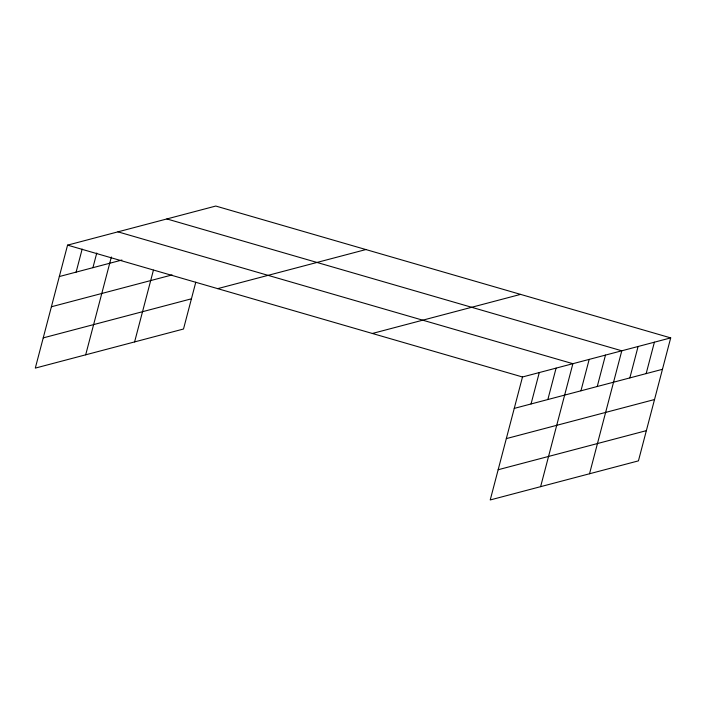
<?xml version="1.0" encoding="UTF-8"?>
<svg xmlns="http://www.w3.org/2000/svg" width="706" height="706" viewBox="0 0 706 706"><rect width="100%" height="100%" fill="white"/><g stroke="black" fill="none" stroke-linecap="round" stroke-linejoin="round"><path stroke-width="1.06" d="M670.7 337.892L522.493 376.986L490.229 499.954L638.436 460.868L670.7 337.892L215.771 206.046L67.564 245.132L35.3 368.108L183.507 329.014L195.791 282.197M76.116 272.119L82.161 249.077M92.918 267.689L96.757 253.03M85.691 354.818L111.363 256.975M134.599 341.916L153.423 270.151M531.044 403.964L539.287 372.556M547.847 399.534L556.09 368.126M540.62 486.663L572.884 363.696L117.955 231.842M580.941 390.806L589.183 359.389M597.25 386.509L605.492 355.092M589.528 473.77L621.792 350.794L166.863 218.939M629.849 377.904L638.092 346.496M646.158 373.606L654.4 342.189M59.322 276.549L121.935 260.029M51.397 306.766L172.087 274.925M217.686 288.639L365.893 249.553M43.225 337.892L191.432 298.806M372.362 333.47L520.569 294.384M514.25 408.395L662.457 369.309M506.326 438.611L654.533 399.525M498.154 469.737L646.369 430.651M67.564 245.132L522.493 376.986"/></g></svg>
